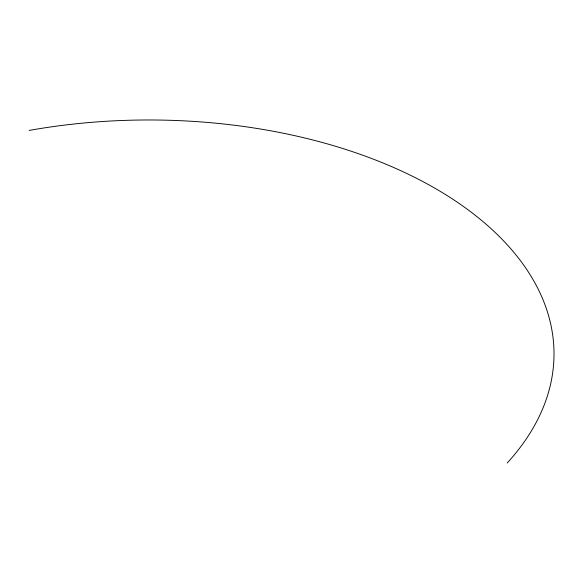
<?xml version="1.0" encoding="UTF-8"?>
<svg xmlns="http://www.w3.org/2000/svg" width="583" height="583" viewBox="0 0 583 583"><rect width="100%" height="100%" fill="white"/><g stroke="black" fill="none" stroke-linecap="round" stroke-linejoin="round"><path stroke-width="0.87" d="M29.15 130.424A405.134 233.9 0 0 1 460.636 204.502A405.134 233.9 0 0 1 507.21 463.004"/></g></svg>
